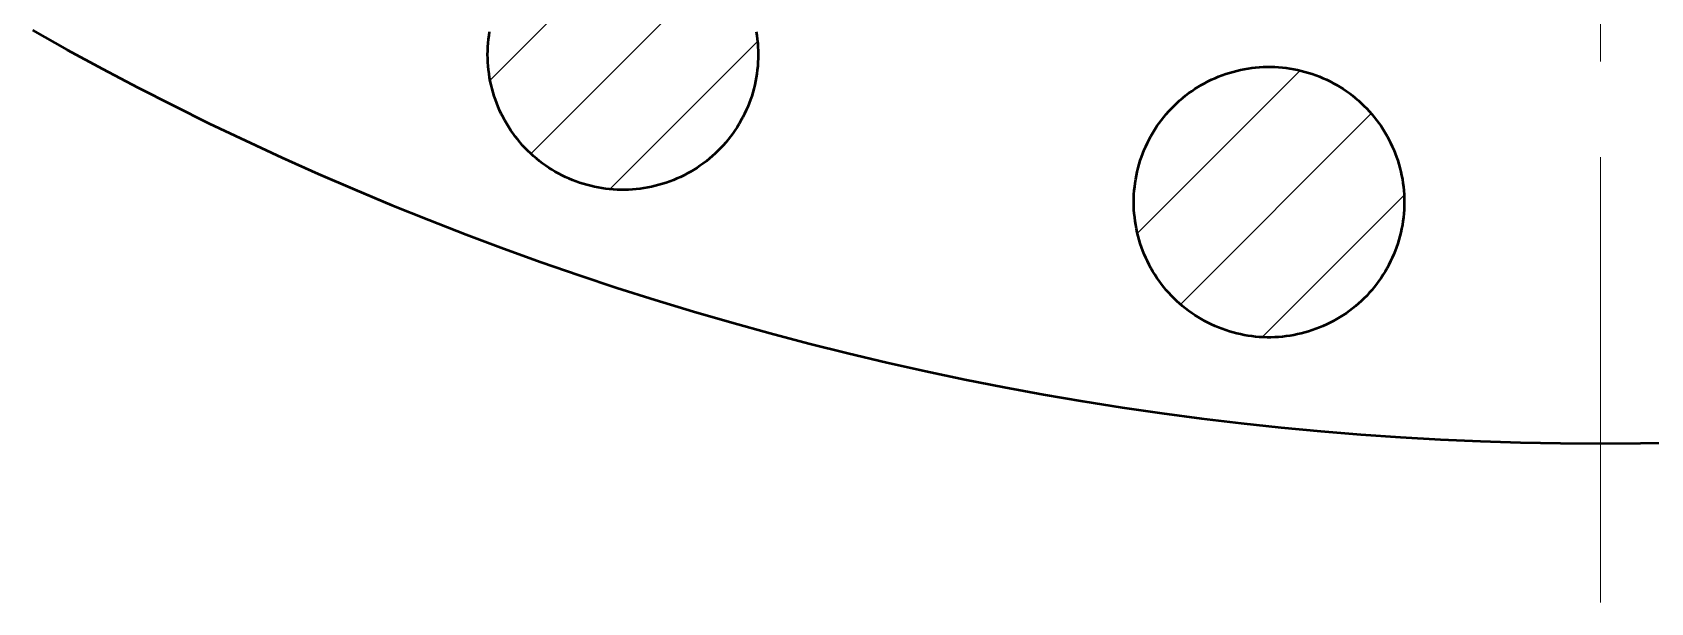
# Model space of a CAD drawing. Header units: millimetres. Extents: x 0 to 841, y 0 to 594.
# Drawn here: x 110.7 to 161.6, y 335 to 352.9 of the extents above; entities that cross this region are included whole.
import ezdxf

# ---------------------------------------------------------------- set-up
doc = ezdxf.new("R2010")
doc.units = ezdxf.units.MM
doc.linetypes.add('EJE', pattern=[22, 14, -3, 2, -3])
for name, color, linetype, lineweight in [('ACH', 7, 'CONTINUOUS', 13), ('EJE', 7, 'EJE', 18), ('VIS', 7, 'CONTINUOUS', 50)]:
    doc.layers.add(name, color=color, linetype=linetype, lineweight=lineweight)

msp = doc.modelspace()

# ---------------------------------------------------------------- hatches: boundary and pattern name
at = {"layer": 'ACH'}
h = msp.add_hatch(dxfattribs=at)
h.set_pattern_fill('ANSI31', scale=0.8)
h.paths.add_polyline_path([(133.534, 352.219), (133.532, 352.099), (133.527, 351.978), (133.519, 351.858), (133.507, 351.739), (133.492, 351.619), (133.473, 351.501), (133.451, 351.382), (133.426, 351.265), (133.397, 351.148), (133.365, 351.032), (133.33, 350.917), (133.291, 350.803), (133.25, 350.69), (133.205, 350.579), (133.157, 350.468), (133.106, 350.359), (133.052, 350.252), (132.994, 350.146), (132.934, 350.042), (132.871, 349.94), (132.805, 349.839), (132.736, 349.74), (132.665, 349.644), (132.591, 349.549), (132.514, 349.456), (132.434, 349.366), (132.352, 349.278), (132.268, 349.192), (132.181, 349.109), (132.092, 349.028), (132.001, 348.95), (131.907, 348.875), (131.811, 348.802), (131.714, 348.732), (131.614, 348.664), (131.512, 348.6), (131.409, 348.538), (131.304, 348.48), (131.197, 348.424), (131.089, 348.371), (130.98, 348.322), (130.869, 348.275), (130.756, 348.232), (130.643, 348.192), (130.529, 348.155), (130.413, 348.122), (130.297, 348.091), (130.179, 348.064), (130.062, 348.041), (129.943, 348.02), (129.824, 348.003), (129.704, 347.99), (129.585, 347.979), (129.464, 347.973), (129.344, 347.969), (129.224, 347.969), (129.104, 347.973), (128.984, 347.979), (128.864, 347.99), (128.744, 348.003), (128.625, 348.02), (128.507, 348.041), (128.389, 348.064), (128.271, 348.091), (128.155, 348.122), (128.04, 348.155), (127.925, 348.192), (127.812, 348.232), (127.699, 348.275), (127.588, 348.322), (127.479, 348.371), (127.371, 348.424), (127.264, 348.48), (127.159, 348.538), (127.056, 348.6), (126.954, 348.664), (126.855, 348.732), (126.757, 348.802), (126.661, 348.875), (126.568, 348.95), (126.476, 349.028), (126.387, 349.109), (126.3, 349.192), (126.216, 349.278), (126.134, 349.366), (126.054, 349.456), (125.977, 349.549), (125.903, 349.644), (125.832, 349.74), (125.763, 349.839), (125.697, 349.94), (125.634, 350.042), (125.574, 350.146), (125.517, 350.252), (125.462, 350.359), (125.411, 350.468), (125.363, 350.579), (125.318, 350.69), (125.277, 350.803), (125.238, 350.917), (125.203, 351.032), (125.171, 351.148), (125.143, 351.265), (125.117, 351.382), (125.095, 351.501), (125.077, 351.619), (125.061, 351.739), (125.049, 351.858), (125.041, 351.978), (125.036, 352.099), (125.034, 352.219), (125.036, 352.339), (125.041, 352.459), (125.049, 352.579), (125.061, 352.699), (125.077, 352.818), (125.095, 352.937), (125.117, 353.055), (125.143, 353.173), (125.171, 353.29), (125.203, 353.406), (125.238, 353.521), (125.277, 353.635), (125.318, 353.748), (125.363, 353.859), (125.411, 353.969), (125.462, 354.078), (125.517, 354.186), (125.574, 354.292), (125.634, 354.396), (125.697, 354.498), (125.763, 354.599), (125.832, 354.697), (125.903, 354.794), (125.977, 354.889), (126.054, 354.981), (126.134, 355.072), (126.216, 355.16), (126.3, 355.245), (126.387, 355.328), (126.476, 355.409), (126.568, 355.487), (126.661, 355.563), (126.757, 355.636), (126.855, 355.706), (126.954, 355.773), (127.056, 355.838), (127.159, 355.899), (127.264, 355.958), (127.371, 356.014), (127.479, 356.066), (127.588, 356.116), (127.699, 356.162), (127.812, 356.206), (127.925, 356.246), (128.04, 356.283), (128.155, 356.316), (128.271, 356.346), (128.389, 356.373), (128.507, 356.397), (128.625, 356.417), (128.744, 356.434), (128.864, 356.448), (128.984, 356.458), (129.104, 356.465), (129.224, 356.468), (129.344, 356.468), (129.464, 356.465), (129.585, 356.458), (129.704, 356.448), (129.824, 356.434), (129.943, 356.417), (130.062, 356.397), (130.179, 356.373), (130.297, 356.346), (130.413, 356.316), (130.529, 356.283), (130.643, 356.246), (130.756, 356.206), (130.869, 356.162), (130.98, 356.116), (131.089, 356.066), (131.197, 356.014), (131.304, 355.958), (131.409, 355.899), (131.512, 355.838), (131.614, 355.773), (131.714, 355.706), (131.811, 355.636), (131.907, 355.563), (132.001, 355.487), (132.092, 355.409), (132.181, 355.328), (132.268, 355.245), (132.352, 355.16), (132.434, 355.072), (132.514, 354.981), (132.591, 354.889), (132.665, 354.794), (132.736, 354.697), (132.805, 354.599), (132.871, 354.498), (132.934, 354.396), (132.994, 354.292), (133.052, 354.186), (133.106, 354.078), (133.157, 353.969), (133.205, 353.859), (133.25, 353.748), (133.291, 353.635), (133.33, 353.521), (133.365, 353.406), (133.397, 353.29), (133.426, 353.173), (133.451, 353.055), (133.473, 352.937), (133.492, 352.818), (133.507, 352.699), (133.519, 352.579), (133.527, 352.459), (133.532, 352.339)])
h = msp.add_hatch(dxfattribs=at)
h.set_pattern_fill('ANSI31', scale=0.8)
h.paths.add_polyline_path([(153.837, 347.585), (153.836, 347.464), (153.83, 347.344), (153.822, 347.224), (153.81, 347.105), (153.795, 346.985), (153.776, 346.867), (153.754, 346.748), (153.729, 346.631), (153.7, 346.514), (153.668, 346.398), (153.633, 346.283), (153.595, 346.169), (153.553, 346.056), (153.508, 345.944), (153.46, 345.834), (153.409, 345.725), (153.355, 345.618), (153.298, 345.512), (153.237, 345.408), (153.174, 345.305), (153.108, 345.205), (153.04, 345.106), (152.968, 345.009), (152.894, 344.915), (152.817, 344.822), (152.738, 344.732), (152.656, 344.644), (152.571, 344.558), (152.484, 344.475), (152.395, 344.394), (152.304, 344.316), (152.21, 344.241), (152.114, 344.168), (152.017, 344.098), (151.917, 344.03), (151.816, 343.966), (151.712, 343.904), (151.607, 343.845), (151.501, 343.79), (151.393, 343.737), (151.283, 343.688), (151.172, 343.641), (151.06, 343.598), (150.946, 343.558), (150.832, 343.521), (150.716, 343.487), (150.6, 343.457), (150.483, 343.43), (150.365, 343.406), (150.246, 343.386), (150.127, 343.369), (150.008, 343.356), (149.888, 343.345), (149.768, 343.339), (149.647, 343.335), (149.527, 343.335), (149.407, 343.339), (149.287, 343.345), (149.167, 343.356), (149.047, 343.369), (148.928, 343.386), (148.81, 343.406), (148.692, 343.43), (148.575, 343.457), (148.458, 343.487), (148.343, 343.521), (148.228, 343.558), (148.115, 343.598), (148.003, 343.641), (147.892, 343.688), (147.782, 343.737), (147.674, 343.79), (147.567, 343.845), (147.462, 343.904), (147.359, 343.966), (147.257, 344.03), (147.158, 344.098), (147.06, 344.168), (146.964, 344.241), (146.871, 344.316), (146.779, 344.394), (146.69, 344.475), (146.603, 344.558), (146.519, 344.644), (146.437, 344.732), (146.358, 344.822), (146.281, 344.915), (146.206, 345.009), (146.135, 345.106), (146.066, 345.205), (146, 345.305), (145.937, 345.408), (145.877, 345.512), (145.82, 345.618), (145.766, 345.725), (145.715, 345.834), (145.667, 345.944), (145.622, 346.056), (145.58, 346.169), (145.542, 346.283), (145.506, 346.398), (145.474, 346.514), (145.446, 346.631), (145.42, 346.748), (145.398, 346.867), (145.38, 346.985), (145.365, 347.105), (145.353, 347.224), (145.344, 347.344), (145.339, 347.464), (145.337, 347.585), (145.339, 347.705), (145.344, 347.825), (145.353, 347.945), (145.365, 348.065), (145.38, 348.184), (145.398, 348.303), (145.42, 348.421), (145.446, 348.539), (145.474, 348.656), (145.506, 348.772), (145.542, 348.887), (145.58, 349.001), (145.622, 349.113), (145.667, 349.225), (145.715, 349.335), (145.766, 349.444), (145.82, 349.552), (145.877, 349.657), (145.937, 349.762), (146, 349.864), (146.066, 349.965), (146.135, 350.063), (146.206, 350.16), (146.281, 350.255), (146.358, 350.347), (146.437, 350.437), (146.519, 350.526), (146.603, 350.611), (146.69, 350.694), (146.779, 350.775), (146.871, 350.853), (146.964, 350.929), (147.06, 351.002), (147.158, 351.072), (147.257, 351.139), (147.359, 351.204), (147.462, 351.265), (147.567, 351.324), (147.674, 351.38), (147.782, 351.432), (147.892, 351.482), (148.003, 351.528), (148.115, 351.572), (148.228, 351.612), (148.343, 351.648), (148.458, 351.682), (148.575, 351.712), (148.692, 351.739), (148.81, 351.763), (148.928, 351.783), (149.047, 351.8), (149.167, 351.814), (149.287, 351.824), (149.407, 351.831), (149.527, 351.834), (149.647, 351.834), (149.768, 351.831), (149.888, 351.824), (150.008, 351.814), (150.127, 351.8), (150.246, 351.783), (150.365, 351.763), (150.483, 351.739), (150.6, 351.712), (150.716, 351.682), (150.832, 351.648), (150.946, 351.612), (151.06, 351.572), (151.172, 351.528), (151.283, 351.482), (151.393, 351.432), (151.501, 351.38), (151.607, 351.324), (151.712, 351.265), (151.816, 351.204), (151.917, 351.139), (152.017, 351.072), (152.114, 351.002), (152.21, 350.929), (152.304, 350.853), (152.395, 350.775), (152.484, 350.694), (152.571, 350.611), (152.656, 350.526), (152.738, 350.437), (152.817, 350.347), (152.894, 350.255), (152.968, 350.16), (153.04, 350.063), (153.108, 349.965), (153.174, 349.864), (153.237, 349.762), (153.298, 349.657), (153.355, 349.552), (153.409, 349.444), (153.46, 349.335), (153.508, 349.225), (153.553, 349.113), (153.595, 349.001), (153.633, 348.887), (153.668, 348.772), (153.7, 348.656), (153.729, 348.539), (153.754, 348.421), (153.776, 348.303), (153.795, 348.184), (153.81, 348.065), (153.822, 347.945), (153.83, 347.825), (153.836, 347.705)])

# ---------------------------------------------------------------- linework, layer by layer
at = {"layer": 'EJE'}
msp.add_line((160, 335), (160, 545), dxfattribs=at)
at = {"layer": 'VIS'}
for points in [[(110.727, 352.982), (111.825, 352.369), (112.93, 351.771), (114.042, 351.186), (115.162, 350.616), (116.288, 350.059), (117.422, 349.517), (118.562, 348.989), (119.709, 348.476), (120.863, 347.977), (122.022, 347.492), (123.188, 347.022), (124.359, 346.567), (125.536, 346.127), (126.718, 345.701), (127.906, 345.29), (129.098, 344.894), (130.296, 344.514), (131.498, 344.148), (132.705, 343.797), (133.916, 343.462), (135.131, 343.142), (136.35, 342.837), (137.573, 342.547), (138.799, 342.273), (140.029, 342.014), (141.262, 341.771), (142.498, 341.544), (143.736, 341.331), (144.977, 341.135), (146.221, 340.954), (147.467, 340.789), (148.714, 340.639), (149.964, 340.505), (151.215, 340.387), (152.467, 340.284), (153.721, 340.197), (154.976, 340.126), (156.231, 340.071), (157.487, 340.032), (158.743, 340.008), (160, 340), (161.257, 340.008), (162.513, 340.032)], [(133.534, 352.219), (133.532, 352.099), (133.527, 351.978), (133.519, 351.858), (133.507, 351.739), (133.492, 351.619), (133.473, 351.501), (133.451, 351.382), (133.426, 351.265), (133.397, 351.148), (133.365, 351.032), (133.33, 350.917), (133.291, 350.803), (133.25, 350.69), (133.205, 350.579), (133.157, 350.468), (133.106, 350.359), (133.052, 350.252), (132.994, 350.146), (132.934, 350.042), (132.871, 349.94), (132.805, 349.839), (132.736, 349.74), (132.665, 349.644), (132.591, 349.549), (132.514, 349.456), (132.434, 349.366), (132.352, 349.278), (132.268, 349.192), (132.181, 349.109), (132.092, 349.028), (132.001, 348.95), (131.907, 348.875), (131.811, 348.802), (131.714, 348.732), (131.614, 348.664), (131.512, 348.6), (131.409, 348.538), (131.304, 348.48), (131.197, 348.424), (131.089, 348.371), (130.98, 348.322), (130.869, 348.275), (130.756, 348.232), (130.643, 348.192), (130.529, 348.155), (130.413, 348.122), (130.297, 348.091), (130.179, 348.064), (130.062, 348.041), (129.943, 348.02), (129.824, 348.003), (129.704, 347.99), (129.585, 347.979), (129.464, 347.973), (129.344, 347.969), (129.224, 347.969), (129.104, 347.973), (128.984, 347.979), (128.864, 347.99), (128.744, 348.003), (128.625, 348.02), (128.507, 348.041), (128.389, 348.064), (128.271, 348.091), (128.155, 348.122), (128.04, 348.155), (127.925, 348.192), (127.812, 348.232), (127.699, 348.275), (127.588, 348.322), (127.479, 348.371), (127.371, 348.424), (127.264, 348.48), (127.159, 348.538), (127.056, 348.6), (126.954, 348.664), (126.855, 348.732), (126.757, 348.802), (126.661, 348.875), (126.568, 348.95), (126.476, 349.028), (126.387, 349.109), (126.3, 349.192), (126.216, 349.278), (126.134, 349.366), (126.054, 349.456), (125.977, 349.549), (125.903, 349.644), (125.832, 349.74), (125.763, 349.839), (125.697, 349.94), (125.634, 350.042), (125.574, 350.146), (125.517, 350.252), (125.462, 350.359), (125.411, 350.468), (125.363, 350.579), (125.318, 350.69), (125.277, 350.803), (125.238, 350.917), (125.203, 351.032), (125.171, 351.148), (125.143, 351.265), (125.117, 351.382), (125.095, 351.501), (125.077, 351.619), (125.061, 351.739), (125.049, 351.858), (125.041, 351.978), (125.036, 352.099), (125.034, 352.219), (125.036, 352.339), (125.041, 352.459), (125.049, 352.579), (125.061, 352.699), (125.077, 352.818), (125.095, 352.937)], [(133.473, 352.937), (133.492, 352.818), (133.507, 352.699), (133.519, 352.579), (133.527, 352.459), (133.532, 352.339), (133.534, 352.219)], [(153.837, 347.585), (153.836, 347.464), (153.83, 347.344), (153.822, 347.224), (153.81, 347.105), (153.795, 346.985), (153.776, 346.867), (153.754, 346.748), (153.729, 346.631), (153.7, 346.514), (153.668, 346.398), (153.633, 346.283), (153.595, 346.169), (153.553, 346.056), (153.508, 345.944), (153.46, 345.834), (153.409, 345.725), (153.355, 345.618), (153.298, 345.512), (153.237, 345.408), (153.174, 345.305), (153.108, 345.205), (153.04, 345.106), (152.968, 345.009), (152.894, 344.915), (152.817, 344.822), (152.738, 344.732), (152.656, 344.644), (152.571, 344.558), (152.484, 344.475), (152.395, 344.394), (152.304, 344.316), (152.21, 344.241), (152.114, 344.168), (152.017, 344.098), (151.917, 344.03), (151.816, 343.966), (151.712, 343.904), (151.607, 343.845), (151.501, 343.79), (151.393, 343.737), (151.283, 343.688), (151.172, 343.641), (151.06, 343.598), (150.946, 343.558), (150.832, 343.521), (150.716, 343.487), (150.6, 343.457), (150.483, 343.43), (150.365, 343.406), (150.246, 343.386), (150.127, 343.369), (150.008, 343.356), (149.888, 343.345), (149.768, 343.339), (149.647, 343.335), (149.527, 343.335), (149.407, 343.339), (149.287, 343.345), (149.167, 343.356), (149.047, 343.369), (148.928, 343.386), (148.81, 343.406), (148.692, 343.43), (148.575, 343.457), (148.458, 343.487), (148.343, 343.521), (148.228, 343.558), (148.115, 343.598), (148.003, 343.641), (147.892, 343.688), (147.782, 343.737), (147.674, 343.79), (147.567, 343.845), (147.462, 343.904), (147.359, 343.966), (147.257, 344.03), (147.158, 344.098), (147.06, 344.168), (146.964, 344.241), (146.871, 344.316), (146.779, 344.394), (146.69, 344.475), (146.603, 344.558), (146.519, 344.644), (146.437, 344.732), (146.358, 344.822), (146.281, 344.915), (146.206, 345.009), (146.135, 345.106), (146.066, 345.205), (146, 345.305), (145.937, 345.408), (145.877, 345.512), (145.82, 345.618), (145.766, 345.725), (145.715, 345.834), (145.667, 345.944), (145.622, 346.056), (145.58, 346.169), (145.542, 346.283), (145.506, 346.398), (145.474, 346.514), (145.446, 346.631), (145.42, 346.748), (145.398, 346.867), (145.38, 346.985), (145.365, 347.105), (145.353, 347.224), (145.344, 347.344), (145.339, 347.464), (145.337, 347.585), (145.339, 347.705), (145.344, 347.825), (145.353, 347.945), (145.365, 348.065), (145.38, 348.184), (145.398, 348.303), (145.42, 348.421), (145.446, 348.539), (145.474, 348.656), (145.506, 348.772), (145.542, 348.887), (145.58, 349.001), (145.622, 349.113), (145.667, 349.225), (145.715, 349.335), (145.766, 349.444), (145.82, 349.552), (145.877, 349.657), (145.937, 349.762), (146, 349.864), (146.066, 349.965), (146.135, 350.063), (146.206, 350.16), (146.281, 350.255), (146.358, 350.347), (146.437, 350.437), (146.519, 350.526), (146.603, 350.611), (146.69, 350.694), (146.779, 350.775), (146.871, 350.853), (146.964, 350.929), (147.06, 351.002), (147.158, 351.072), (147.257, 351.139), (147.359, 351.204), (147.462, 351.265), (147.567, 351.324), (147.674, 351.38), (147.782, 351.432), (147.892, 351.482), (148.003, 351.528), (148.115, 351.572), (148.228, 351.612), (148.343, 351.648), (148.458, 351.682), (148.575, 351.712), (148.692, 351.739), (148.81, 351.763), (148.928, 351.783), (149.047, 351.8), (149.167, 351.814), (149.287, 351.824), (149.407, 351.831), (149.527, 351.834), (149.647, 351.834), (149.768, 351.831), (149.888, 351.824), (150.008, 351.814), (150.127, 351.8), (150.246, 351.783), (150.365, 351.763), (150.483, 351.739), (150.6, 351.712), (150.716, 351.682), (150.832, 351.648), (150.946, 351.612), (151.06, 351.572), (151.172, 351.528), (151.283, 351.482), (151.393, 351.432), (151.501, 351.38), (151.607, 351.324), (151.712, 351.265), (151.816, 351.204), (151.917, 351.139), (152.017, 351.072), (152.114, 351.002), (152.21, 350.929), (152.304, 350.853), (152.395, 350.775), (152.484, 350.694), (152.571, 350.611), (152.656, 350.526), (152.738, 350.437), (152.817, 350.347), (152.894, 350.255), (152.968, 350.16), (153.04, 350.063), (153.108, 349.965), (153.174, 349.864), (153.237, 349.762), (153.298, 349.657), (153.355, 349.552), (153.409, 349.444), (153.46, 349.335), (153.508, 349.225), (153.553, 349.113), (153.595, 349.001), (153.633, 348.887), (153.668, 348.772), (153.7, 348.656), (153.729, 348.539), (153.754, 348.421), (153.776, 348.303), (153.795, 348.184), (153.81, 348.065), (153.822, 347.945), (153.83, 347.825), (153.836, 347.705), (153.837, 347.585)]]:
    msp.add_lwpolyline(points, dxfattribs=at)

doc.saveas('drawing.dxf')
